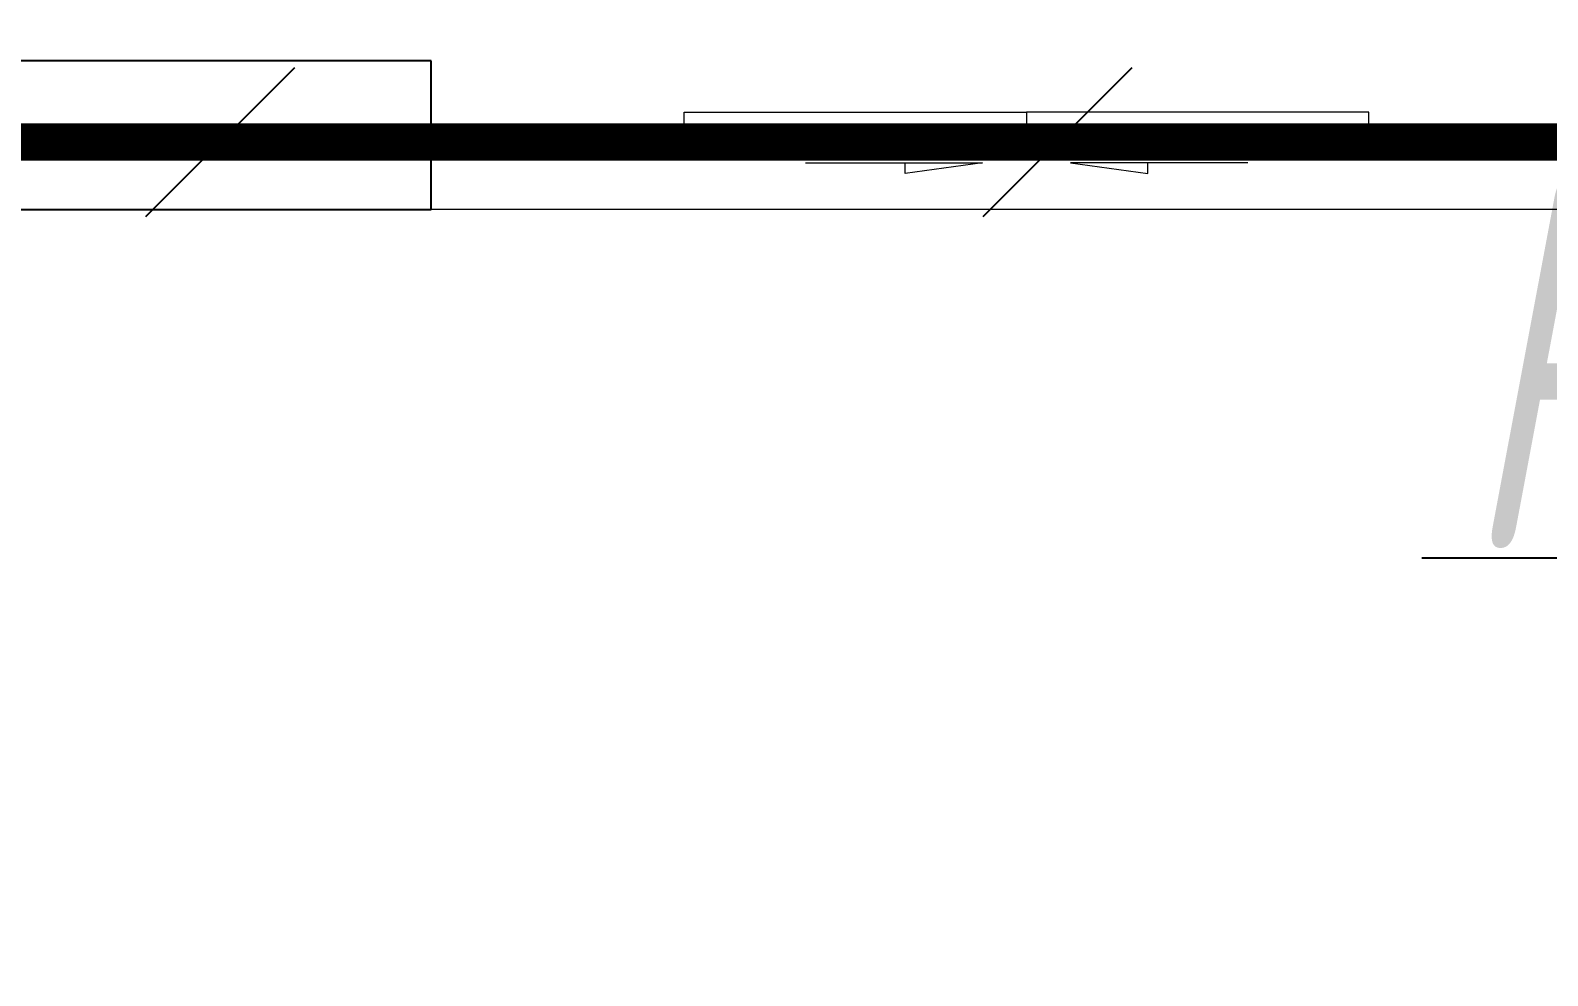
# Model space of a CAD drawing. Extents: x 3753737 to 4713801, y -857380 to 24339.
# Drawn here: x 4131325 to 4133363, y -775092 to -773821 of the extents above; entities that cross this region are included whole.
import ezdxf
from ezdxf.enums import TextEntityAlignment as Align

# ---------------------------------------------------------------- set-up
doc = ezdxf.new("R2010")
doc.units = 0
doc.header["$LTSCALE"] = 1000
doc.header["$MEASUREMENT"] = 0
doc.linetypes.add('CENTER2', pattern=[1.125, 0.75, -0.125, 0.125, -0.125])
doc.layers.get('0').update_dxf_attribs({"linetype": 'CONTINUOUS'})
for name, color, linetype in [('!!电气', 1, 'CONTINUOUS'), ('DIM-照明', 7, 'CONTINUOUS'), ('SHTLN', 4, 'CONTINUOUS'), ('WALL', 252, 'CONTINUOUS'), ('WIRE-接地', 2, 'CONTINUOUS')]:
    doc.layers.add(name, color=color, linetype=linetype)
doc.layers.add('WINDOW', color=146, linetype='CONTINUOUS', lineweight=20)
doc.styles.add('HZTXT', font='gbeitc.shx', dxfattribs={"width": 0.8, "height": 400, "bigfont": 'hztxt.shx'})

# ---------------------------------------------------------------- blocks, each defined once
blk = doc.blocks.new('$DorLib2D$00000138')
at = {"color": 0, "linetype": 'Continuous'}
for p, q in [((-0.2875, 0), (-0.2875, 0.1538)), ((-0.2875, 0.1538), (0, 0.1538)), ((0, 0.1538), (0, 0)), ((0.2875, 0.1538), (0, 0.1538)), ((0.2875, 0), (0.2875, 0.1538)), ((-0.5, -0.1399), (-0.5, 0)), ((-0.5, 0), (-0.2188, 0)), ((0, 0), (-0.2875, 0)), ((-0.2188, 0), (-0.2188, -0.1399)), ((0, 0), (0.2875, 0)), ((0.2188, 0), (0.2188, -0.1399)), ((0.5, 0), (0.2188, 0)), ((0.5, 0), (0.5, -0.1946)), ((0.5, -0.1399), (0.5, 0)), ((-0.2188, -0.1399), (-0.5, -0.1399)), ((0.2188, -0.1399), (0.5, -0.1399)), ((-0.1857, -0.186), (-0.037, -0.186)), ((-0.037, -0.186), (-0.1019, -0.2583)), ((-0.1019, -0.2583), (-0.1019, -0.186)), ((0.1857, -0.186), (0.037, -0.186)), ((0.037, -0.186), (0.1019, -0.2583)), ((0.1019, -0.2583), (0.1019, -0.186))]:
    blk.add_line(p, q, dxfattribs=at)
blk = doc.blocks.new('A$C66B635E3')
at = {"layer": 'WALL', "color": 252}
for p, q in [((6849.9, 1900), (6050, 1900)), ((6849.9, 1700), (6849.9, 1900)), ((6050, 1700), (6849.9, 1700))]:
    blk.add_line(p, q, dxfattribs=at)
at = {"layer": 'WINDOW', "color": 252}
blk.add_line((8449.9, 1700), (6849.9, 1700), dxfattribs=at)
at = {"layer": 'WINDOW', "color": 252, "xscale": 1600, "yscale": -200, "zscale": 1600, "rotation": 179.9999999989443}
blk.add_blockref('$DorLib2D$00000138', (7649.9, 1800), dxfattribs=at)
blk = doc.blocks.new('$TelecSys$00000008')
blk.add_line((0.4, 0.4), (-0.4, -0.4))

msp = doc.modelspace()

# ---------------------------------------------------------------- linework, layer by layer
at = {"layer": 'DIM-照明', "color": 7, "ltscale": 0.8}
msp.add_line((4133194.4, -774530.2), (4133959.8, -774530.2), dxfattribs=at)
at = {"layer": 'WIRE-接地', "color": 2, "linetype": 'CENTER2', "const_width": 50}
msp.add_lwpolyline([(4164969.9, -775767.3), (4160065.7, -775767.3), (4160065.7, -775166.2), (4159314, -775166.2), (4159314, -773959.4), (4152716, -773959.4), (4152716, -774566.6), (4147318.1, -774566.6), (4147318.1, -773962.7), (4140716.2, -773962.7), (4140716.2, -775168.2), (4139969.4, -775168.2), (4139969.4, -775763.5), (4135061.9, -775763.5), (4135061.9, -775160.6), (4134315.9, -775160.6), (4134315.9, -773971.3), (4127719.2, -773971.3), (4127719.2, -774564.2), (4125013.4, -774564.2), (4125013.4, -766667.6)], dxfattribs=at)

# ---------------------------------------------------------------- block references
at = {"layer": '!!电气'}
msp.add_blockref('A$C66B635E3', (4125013.4, -775762.1), dxfattribs=at)
at = {"layer": 'SHTLN', "color": 2, "xscale": 250, "yscale": 250, "zscale": 250, "rotation": 180}
for p in [(4131580, -773971.3), (4132705, -773971.3)]:
    msp.add_blockref('$TelecSys$00000008', p, dxfattribs=at)

# ---------------------------------------------------------------- texts
at = {"layer": 'DIM-照明', "color": 7, "ltscale": 0.8, "style": 'HZTXT', "width": 0.7}
msp.add_text('Pt1', height=500, dxfattribs=at).set_placement((4133525.2, -774268.5), align=Align.MIDDLE)

doc.saveas('drawing.dxf')
